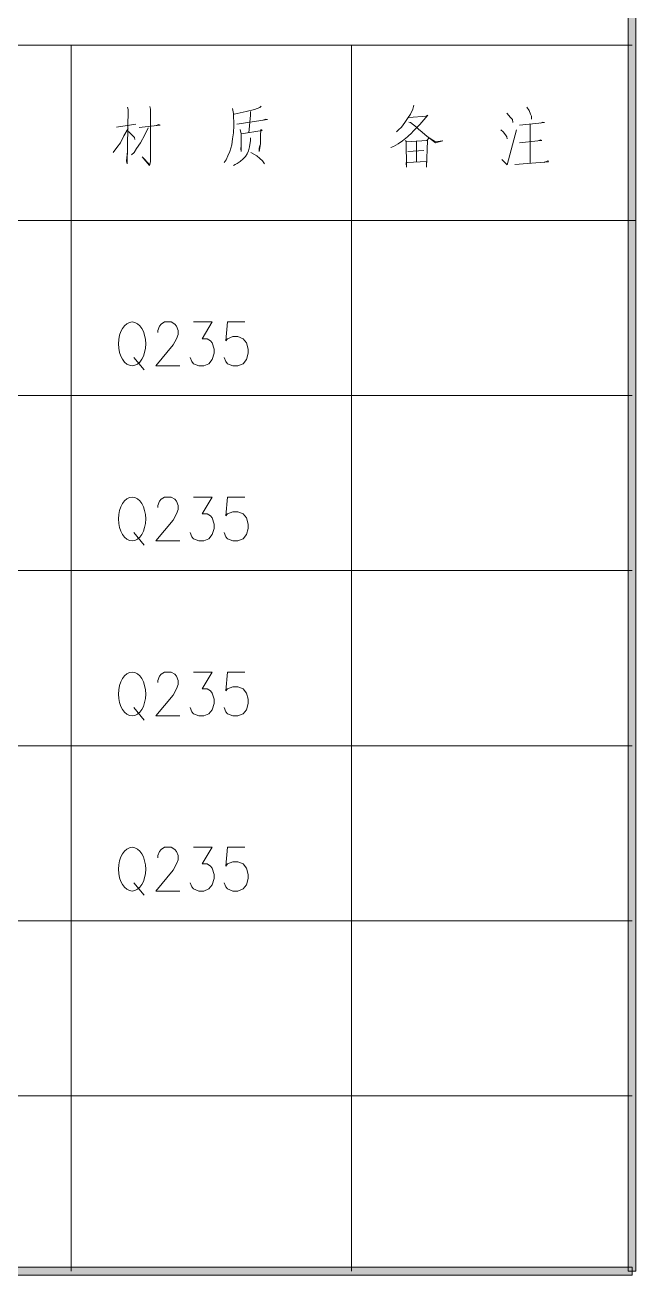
# Model space of a CAD drawing. Header units: millimetres. Extents: x 0 to 586, y 0 to 414.
# Drawn here: x 498.2 to 532.5, y 82.7 to 153.1 of the extents above; entities that cross this region are included whole.
import ezdxf

# ---------------------------------------------------------------- set-up
doc = ezdxf.new("R2010")
doc.units = ezdxf.units.MM

msp = doc.modelspace()

# ---------------------------------------------------------------- hatches: boundary and pattern name
h = msp.add_hatch(color=0)
h.dxf.hatch_style = 2
h.paths.add_polyline_path([(532.077083, 166.722778), (532.521583, 166.722778), (532.521583, 142.077722), (532.077083, 142.077722)])
h = msp.add_hatch(color=0)
h.dxf.hatch_style = 2
h.paths.add_polyline_path([(532.077083, 142.077722), (532.521583, 142.077722), (532.521583, 82.920417), (532.077083, 82.920417)])
h = msp.add_hatch(color=0)
h.dxf.hatch_style = 2
h.paths.add_polyline_path([(413.991778, 82.698167), (413.991778, 83.142667), (532.299333, 83.142667), (532.299333, 82.698167)])

# ---------------------------------------------------------------- linework, layer by layer
at = {"color": 0, "lineweight": 0}
for points in [[(532.077083, 166.722778), (532.521583, 166.722778), (532.521583, 142.077722), (532.077083, 142.077722)], [(532.077083, 142.077722), (532.521583, 142.077722), (532.521583, 82.920417), (532.077083, 82.920417)], [(413.991778, 82.698167), (413.991778, 83.142667), (532.299333, 83.142667), (532.299333, 82.698167)]]:
    msp.add_lwpolyline(points, close=True, dxfattribs=at)
for points in [[(413.991778, 151.934333), (532.299333, 151.934333)], [(500.750417, 151.934333), (500.750417, 142.077722)], [(516.526639, 151.934333), (516.526639, 142.077722)], [(511.446639, 148.512389), (511.372556, 148.43125), (511.058583, 148.318361), (510.6035, 148.205472), (509.929694, 148.064361)], [(520.026194, 148.568833), (519.980333, 148.346583), (519.835694, 148.064361), (519.71575, 147.870333), (519.528778, 147.588111), (519.338278, 147.334111), (519.168944, 147.168306), (519.052528, 147.055417)], [(503.932472, 148.455944), (503.957167, 148.318361), (503.907778, 145.259778), (503.858389, 145.429111), (503.932472, 145.961806)], [(505.184833, 148.484167), (505.209528, 148.346583), (505.209528, 145.400889), (505.184833, 145.231556), (505.160139, 145.175111), (504.750917, 145.654889), (505.160139, 145.231556)], [(509.830917, 148.374806), (509.880306, 148.092583), (509.905, 147.418778), (509.880306, 146.998972), (509.830917, 146.663833), (509.785056, 146.325167), (509.686278, 145.961806), (509.566333, 145.707806), (509.471083, 145.485556), (509.351139, 145.344444)], [(510.843389, 148.205472), (510.843389, 148.007917), (510.748139, 146.998972)], [(519.740444, 147.870333), (520.738806, 147.951472), (520.717639, 147.951472), (520.812889, 148.007917), (520.357806, 147.475222), (520.192, 147.309417), (519.955639, 147.055417), (519.930944, 147.027194), (519.669889, 146.776722), (519.384139, 146.550944), (519.147778, 146.381611), (518.886722, 146.2405), (518.742083, 146.187583)], [(525.257889, 148.120806), (525.473083, 147.870333), (525.568333, 147.757444), (525.5895, 147.588111)], [(526.376194, 148.455944), (526.517306, 148.261917), (526.587861, 148.064361), (526.63725, 147.951472), (526.63725, 147.785667)], [(503.957167, 147.252972), (503.71375, 146.829639), (503.52325, 146.438056), (503.329222, 146.187583), (503.114028, 145.905361)], [(503.304528, 147.334111), (504.391083, 147.503444)], [(505.086056, 147.281194), (504.895556, 146.886083), (504.655667, 146.438056), (504.436944, 146.131139), (504.292306, 145.905361), (504.147667, 145.76425)], [(504.581583, 147.309417), (505.763389, 147.447), (505.689306, 147.475222), (505.544667, 147.418778)], [(510.074333, 147.503444), (511.806472, 147.757444), (511.711222, 147.785667), (511.541889, 147.729222)], [(510.264833, 147.196528), (510.314222, 146.942528), (510.314222, 145.961806), (510.289528, 146.102917), (510.314222, 146.268722)], [(510.314222, 146.942528), (511.4925, 147.140083), (511.421944, 147.196528), (511.39725, 146.829639), (511.39725, 146.409833), (511.372556, 146.159361), (511.326694, 145.961806), (511.326694, 146.131139), (511.372556, 146.296944)], [(519.740444, 147.616333), (519.835694, 147.588111), (520.170833, 147.334111), (520.311944, 147.196528), (520.47775, 147.055417), (520.66825, 146.886083), (521.23975, 146.438056), (521.666611, 146.550944), (521.641917, 146.550944), (521.23975, 146.4945), (520.883444, 146.720278), (520.7635, 146.579167), (519.624028, 146.4945), (519.549944, 146.579167), (519.599333, 146.522722), (519.624028, 145.06575), (519.599333, 145.316222), (519.624028, 145.344444), (519.645194, 145.344444), (520.738806, 145.400889), (520.738806, 145.06575), (520.788194, 146.579167)], [(524.926278, 147.168306), (525.042694, 147.055417), (525.187333, 146.886083), (525.257889, 146.776722), (525.282583, 146.663833)], [(524.972139, 145.513778), (525.282583, 145.203333), (525.804694, 147.168306)], [(525.9705, 147.447), (527.064111, 147.559889), (527.374556, 147.588111), (527.279306, 147.616333), (527.159361, 147.559889)], [(526.566694, 147.475222), (526.566694, 145.316222)], [(503.978333, 147.083639), (504.317, 146.7485), (504.341694, 146.635611)], [(510.843389, 146.720278), (510.843389, 146.579167), (510.794, 146.215806), (510.723444, 145.990028), (510.649361, 145.820694), (510.554111, 145.679583), (510.434167, 145.542), (510.264833, 145.400889), (510.0955, 145.288), (509.975556, 145.231556), (509.880306, 145.175111)], [(520.170833, 146.550944), (520.170833, 145.400889)], [(525.9705, 146.438056), (526.993556, 146.550944), (527.229917, 146.579167), (527.159361, 146.607389), (527.064111, 146.579167)], [(510.868083, 145.905361), (511.203222, 145.707806), (511.372556, 145.570222), (511.517194, 145.429111), (511.637139, 145.259778)], [(519.694583, 145.961806), (520.597694, 146.01825)], [(525.709444, 145.231556), (527.610917, 145.372667), (527.565056, 145.429111), (527.349861, 145.344444)], [(413.991778, 142.077722), (532.299333, 142.077722)], [(500.750417, 142.077722), (500.750417, 82.920417)], [(516.526639, 142.077722), (516.526639, 82.920417)], [(505.622278, 135.770056), (505.622278, 135.886472), (505.717528, 136.122833), (505.812778, 136.23925), (506.006806, 136.359194), (506.387806, 136.359194), (506.581833, 136.23925), (506.677083, 136.122833), (506.772333, 135.886472), (506.772333, 135.653639), (506.677083, 135.417278), (506.486583, 135.068028), (505.5235, 133.893278), (506.867583, 133.893278)], [(507.636639, 136.359194), (508.691444, 136.359194), (508.116417, 135.417278), (508.405694, 135.417278), (508.596194, 135.300861), (508.691444, 135.184444), (508.790222, 134.831667), (508.790222, 134.598833), (508.691444, 134.246056), (508.500944, 134.009694), (508.211667, 133.893278), (507.925917, 133.893278), (507.636639, 134.009694), (507.541389, 134.126111), (507.446139, 134.362472)], [(510.518833, 136.359194), (509.55575, 136.359194), (509.4605, 135.300861), (509.55575, 135.417278), (509.845028, 135.537222), (510.134306, 135.537222), (510.420056, 135.417278), (510.614083, 135.184444), (510.709333, 134.831667), (510.709333, 134.598833), (510.614083, 134.246056), (510.420056, 134.009694), (510.134306, 133.893278), (509.845028, 133.893278), (509.55575, 134.009694), (509.4605, 134.126111), (509.36525, 134.362472)], [(504.278194, 134.362472), (504.853222, 133.656917)], [(413.991778, 132.217583), (532.299333, 132.217583)], [(505.622278, 125.913444), (505.622278, 126.029861), (505.717528, 126.262694), (505.812778, 126.382639), (506.006806, 126.499056), (506.387806, 126.499056), (506.581833, 126.382639), (506.677083, 126.262694), (506.772333, 126.029861), (506.772333, 125.7935), (506.677083, 125.560667), (506.486583, 125.207889), (505.5235, 124.033139), (506.867583, 124.033139)], [(507.636639, 126.499056), (508.691444, 126.499056), (508.116417, 125.560667), (508.405694, 125.560667), (508.596194, 125.440722), (508.691444, 125.324306), (508.790222, 124.971528), (508.790222, 124.738694), (508.691444, 124.385917), (508.500944, 124.149556), (508.211667, 124.033139), (507.925917, 124.033139), (507.636639, 124.149556), (507.541389, 124.2695), (507.446139, 124.502333)], [(510.518833, 126.499056), (509.55575, 126.499056), (509.4605, 125.440722), (509.55575, 125.560667), (509.845028, 125.677083), (510.134306, 125.677083), (510.420056, 125.560667), (510.614083, 125.324306), (510.709333, 124.971528), (510.709333, 124.738694), (510.614083, 124.385917), (510.420056, 124.149556), (510.134306, 124.033139), (509.845028, 124.033139), (509.55575, 124.149556), (509.4605, 124.2695), (509.36525, 124.502333)], [(504.278194, 124.502333), (504.853222, 123.800306)], [(413.991778, 122.357444), (532.299333, 122.357444)], [(505.622278, 116.053306), (505.622278, 116.169722), (505.717528, 116.406083), (505.812778, 116.5225), (506.006806, 116.638917), (506.387806, 116.638917), (506.581833, 116.5225), (506.677083, 116.406083), (506.772333, 116.169722), (506.772333, 115.936889), (506.677083, 115.700528), (506.486583, 115.34775), (505.5235, 114.173), (506.867583, 114.173)], [(507.636639, 116.638917), (508.691444, 116.638917), (508.116417, 115.700528), (508.405694, 115.700528), (508.596194, 115.584111), (508.691444, 115.464167), (508.790222, 115.114917), (508.790222, 114.878556), (508.691444, 114.525778), (508.500944, 114.292944), (508.211667, 114.173), (507.925917, 114.173), (507.636639, 114.292944), (507.541389, 114.409361), (507.446139, 114.645722)], [(510.515306, 116.638917), (509.55575, 116.638917), (509.4605, 115.584111), (509.55575, 115.700528), (509.845028, 115.816944), (510.134306, 115.816944), (510.420056, 115.700528), (510.614083, 115.464167), (510.709333, 115.114917), (510.709333, 114.878556), (510.614083, 114.525778), (510.420056, 114.292944), (510.134306, 114.173), (509.845028, 114.173), (509.55575, 114.292944), (509.4605, 114.409361), (509.36525, 114.645722)], [(504.278194, 114.645722), (504.853222, 113.940167)], [(413.991778, 112.497306), (532.299333, 112.497306)], [(505.622278, 106.193167), (505.622278, 106.309583), (505.717528, 106.545944), (505.812778, 106.662361), (506.006806, 106.778778), (506.387806, 106.778778), (506.581833, 106.662361), (506.677083, 106.545944), (506.772333, 106.309583), (506.772333, 106.07675), (506.677083, 105.840389), (506.486583, 105.487611), (505.5235, 104.316389), (506.867583, 104.316389)], [(507.636639, 106.778778), (508.691444, 106.778778), (508.116417, 105.840389), (508.405694, 105.840389), (508.596194, 105.723972), (508.691444, 105.607556), (508.790222, 105.254778), (508.790222, 105.018417), (508.691444, 104.669167), (508.500944, 104.432806), (508.211667, 104.316389), (507.925917, 104.316389), (507.636639, 104.432806), (507.541389, 104.549222), (507.446139, 104.785583)], [(510.515306, 106.778778), (509.55575, 106.778778), (509.4605, 105.723972), (509.55575, 105.840389), (509.845028, 105.960333), (510.134306, 105.960333), (510.420056, 105.840389), (510.614083, 105.607556), (510.709333, 105.254778), (510.709333, 105.018417), (510.614083, 104.669167), (510.420056, 104.432806), (510.134306, 104.316389), (509.845028, 104.316389), (509.55575, 104.432806), (509.4605, 104.549222), (509.36525, 104.785583)], [(504.278194, 104.785583), (504.853222, 104.080028)], [(413.991778, 102.640694), (532.299333, 102.640694)], [(413.991778, 92.780556), (532.299333, 92.780556)]]:
    msp.add_lwpolyline(points, dxfattribs=at)
for centre, major_axis, ratio in [((504.181181, 135.126236), (0, 1.232958), 0.622318), ((504.181181, 125.266097), (0, 1.232958), 0.622318), ((504.181181, 115.405958), (0, 1.232958), 0.622318), ((504.181181, 105.547583), (0, 1.231194), 0.623209)]:
    msp.add_ellipse(centre, major_axis=major_axis, ratio=ratio, start_param=0, end_param=6.283185, dxfattribs=at)

doc.saveas('drawing.dxf')
